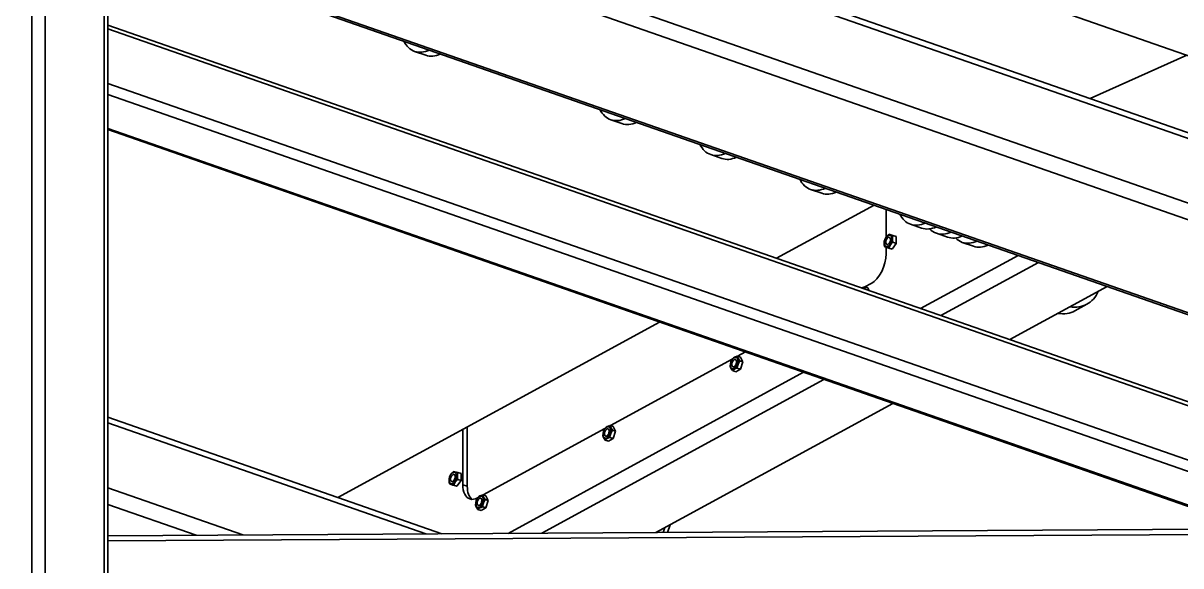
# Model space of a CAD drawing. Header units: millimetres. Extents: x 0 to 594, y 0 to 420.
# Drawn here: x 277.78 to 302.21, y 339.79 to 351.24 of the extents above; entities that cross this region are included whole.
import ezdxf

# ---------------------------------------------------------------- set-up
doc = ezdxf.new("R2010")
doc.units = ezdxf.units.MM

msp = doc.modelspace()

# ---------------------------------------------------------------- linework, layer by layer
at = {"color": 1, "lineweight": 35}
for p, q in [((277.861, 357.469), (307.94, 346.983)), ((277.932, 357.324), (308.011, 346.838)), ((283.748, 357.04), (306.018, 349.277)), ((308.011, 345.47), (277.932, 355.956)), ((277.782, 355.658), (307.861, 345.172)), ((277.963, 354.843), (277.963, 338.091)), ((278.244, 354.857), (278.244, 336.892)), ((279.493, 354.421), (279.493, 336.456)), ((279.569, 354.353), (279.569, 336.43)), ((279.569, 353.071), (302.891, 344.941)), ((279.569, 353.033), (302.891, 344.902)), ((279.569, 351.196), (304.871, 342.375)), ((279.569, 351.115), (304.919, 342.278)), ((285.838, 350.816), (285.816, 350.855)), ((285.862, 350.781), (285.838, 350.816)), ((285.888, 350.749), (285.862, 350.781)), ((285.915, 350.72), (285.888, 350.749)), ((285.945, 350.695), (285.915, 350.72)), ((285.977, 350.673), (285.945, 350.695)), ((286.01, 350.655), (285.977, 350.673)), ((286.044, 350.641), (286.01, 350.655)), ((286.08, 350.631), (286.044, 350.641)), ((286.278, 350.559), (286.044, 350.641)), ((286.117, 350.624), (286.08, 350.631)), ((286.155, 350.622), (286.117, 350.624)), ((286.194, 350.623), (286.155, 350.622)), ((286.233, 350.628), (286.194, 350.623)), ((286.274, 350.637), (286.233, 350.628)), ((286.315, 350.65), (286.274, 350.637)), ((286.356, 350.667), (286.315, 350.65)), ((286.314, 350.549), (286.278, 350.559)), ((286.351, 350.542), (286.314, 350.549)), ((286.389, 350.54), (286.351, 350.542)), ((286.428, 350.541), (286.389, 350.54)), ((286.468, 350.546), (286.428, 350.541)), ((286.508, 350.556), (286.468, 350.546)), ((286.549, 350.568), (286.508, 350.556)), ((286.59, 350.585), (286.549, 350.568)), ((300.297, 349.648), (302.343, 350.558)), ((279.569, 349.963), (304.919, 341.126)), ((279.569, 349.73), (304.819, 340.928)), ((289.976, 349.374), (289.955, 349.412)), ((290, 349.338), (289.976, 349.374)), ((290.026, 349.306), (290, 349.338)), ((290.054, 349.277), (290.026, 349.306)), ((290.084, 349.252), (290.054, 349.277)), ((290.115, 349.23), (290.084, 349.252)), ((290.148, 349.212), (290.115, 349.23)), ((290.183, 349.198), (290.148, 349.212)), ((290.218, 349.188), (290.183, 349.198)), ((290.417, 349.117), (290.183, 349.198)), ((290.255, 349.181), (290.218, 349.188)), ((290.293, 349.179), (290.255, 349.181)), ((290.332, 349.18), (290.293, 349.179)), ((290.372, 349.185), (290.332, 349.18)), ((290.412, 349.194), (290.372, 349.185)), ((290.453, 349.207), (290.412, 349.194)), ((290.494, 349.224), (290.453, 349.207)), ((290.687, 349.126), (290.647, 349.113)), ((290.729, 349.142), (290.687, 349.126)), ((303.808, 340.566), (279.569, 349.016)), ((279.569, 348.99), (303.736, 340.565)), ((290.453, 349.106), (290.417, 349.117)), ((290.49, 349.1), (290.453, 349.106)), ((290.528, 349.097), (290.49, 349.1)), ((290.567, 349.098), (290.528, 349.097)), ((290.606, 349.104), (290.567, 349.098)), ((290.647, 349.113), (290.606, 349.104)), ((292.085, 348.639), (292.063, 348.677)), ((292.109, 348.603), (292.085, 348.639)), ((292.135, 348.571), (292.109, 348.603)), ((292.162, 348.542), (292.135, 348.571)), ((292.192, 348.517), (292.162, 348.542)), ((292.224, 348.495), (292.192, 348.517)), ((292.256, 348.477), (292.224, 348.495)), ((292.291, 348.463), (292.256, 348.477)), ((292.327, 348.453), (292.291, 348.463)), ((292.525, 348.382), (292.291, 348.463)), ((292.364, 348.446), (292.327, 348.453)), ((292.402, 348.444), (292.364, 348.446)), ((292.441, 348.445), (292.402, 348.444)), ((292.48, 348.45), (292.441, 348.445)), ((292.521, 348.459), (292.48, 348.45)), ((292.562, 348.472), (292.521, 348.459)), ((292.603, 348.489), (292.562, 348.472)), ((292.837, 348.407), (292.796, 348.391)), ((292.561, 348.371), (292.525, 348.382)), ((292.598, 348.365), (292.561, 348.371)), ((292.636, 348.362), (292.598, 348.365)), ((292.675, 348.363), (292.636, 348.362)), ((292.715, 348.369), (292.675, 348.363)), ((292.755, 348.378), (292.715, 348.369)), ((292.796, 348.391), (292.755, 348.378)), ((294.193, 347.904), (294.171, 347.942)), ((294.217, 347.868), (294.193, 347.904)), ((294.243, 347.836), (294.217, 347.868)), ((294.271, 347.807), (294.243, 347.836)), ((294.3, 347.782), (294.271, 347.807)), ((294.332, 347.76), (294.3, 347.782)), ((294.365, 347.742), (294.332, 347.76)), ((294.399, 347.728), (294.365, 347.742)), ((294.435, 347.718), (294.399, 347.728)), ((294.634, 347.647), (294.399, 347.728)), ((294.472, 347.711), (294.435, 347.718)), ((294.51, 347.709), (294.472, 347.711)), ((294.549, 347.71), (294.51, 347.709)), ((294.589, 347.715), (294.549, 347.71)), ((294.629, 347.724), (294.589, 347.715)), ((294.67, 347.737), (294.629, 347.724)), ((294.711, 347.754), (294.67, 347.737)), ((294.945, 347.672), (294.904, 347.656)), ((294.669, 347.636), (294.634, 347.647)), ((294.706, 347.63), (294.669, 347.636)), ((294.744, 347.627), (294.706, 347.63)), ((294.783, 347.629), (294.744, 347.627)), ((294.823, 347.634), (294.783, 347.629)), ((294.863, 347.643), (294.823, 347.634)), ((294.904, 347.656), (294.863, 347.643)), ((293.682, 346.276), (295.738, 347.396)), ((295.993, 346.723), (295.993, 347.307)), ((296.301, 347.169), (296.28, 347.207)), ((295.298, 347.153), (295.291, 347.152)), ((295.298, 347.153), (295.297, 347.156)), ((295.298, 347.156), (295.298, 347.153)), ((296.325, 347.133), (296.301, 347.169)), ((296.351, 347.101), (296.325, 347.133)), ((296.379, 347.072), (296.351, 347.101)), ((296.409, 347.047), (296.379, 347.072)), ((296.44, 347.025), (296.409, 347.047)), ((296.473, 347.007), (296.44, 347.025)), ((296.508, 346.993), (296.473, 347.007)), ((296.543, 346.983), (296.508, 346.993)), ((296.742, 346.912), (296.508, 346.993)), ((296.58, 346.976), (296.543, 346.983)), ((296.618, 346.974), (296.58, 346.976)), ((296.657, 346.975), (296.618, 346.974)), ((296.697, 346.98), (296.657, 346.975)), ((296.737, 346.99), (296.697, 346.98)), ((296.778, 347.002), (296.737, 346.99)), ((296.819, 347.019), (296.778, 347.002)), ((297.054, 346.937), (297.012, 346.921)), ((295.978, 346.698), (295.963, 346.664)), ((295.966, 346.664), (295.986, 346.709)), ((295.997, 346.728), (295.978, 346.698)), ((295.986, 346.709), (296.014, 346.744)), ((295.992, 346.658), (296.005, 346.686)), ((296.02, 346.755), (295.997, 346.728)), ((296.005, 346.686), (296.022, 346.707)), ((296.014, 346.744), (296.029, 346.756)), ((296.05, 346.784), (296.02, 346.755)), ((296.022, 346.707), (296.041, 346.719)), ((296.029, 346.756), (296.045, 346.763)), ((296.041, 346.719), (296.06, 346.72)), ((296.045, 346.763), (296.06, 346.766)), ((296.138, 346.759), (296.05, 346.784)), ((296.06, 346.766), (296.074, 346.765)), ((296.06, 346.72), (296.061, 346.72)), ((296.061, 346.72), (296.075, 346.708)), ((296.074, 346.765), (296.087, 346.759)), ((296.075, 346.708), (296.083, 346.687)), ((296.083, 346.687), (296.084, 346.66)), ((296.087, 346.759), (296.098, 346.748)), ((296.098, 346.748), (296.106, 346.734)), ((296.106, 346.734), (296.111, 346.716)), ((296.111, 346.716), (296.113, 346.672)), ((296.128, 346.69), (296.13, 346.723)), ((296.13, 346.655), (296.128, 346.69)), ((296.13, 346.723), (296.138, 346.759)), ((296.138, 346.759), (296.206, 346.736)), ((296.206, 346.736), (296.206, 346.59)), ((296.778, 346.901), (296.742, 346.912)), ((296.815, 346.895), (296.778, 346.901)), ((296.853, 346.892), (296.815, 346.895)), ((296.892, 346.894), (296.853, 346.892)), ((296.931, 346.899), (296.892, 346.894)), ((296.944, 346.865), (296.911, 346.896)), ((296.972, 346.908), (296.931, 346.899)), ((296.979, 346.84), (296.944, 346.865)), ((297.012, 346.921), (296.972, 346.908)), ((297.016, 346.819), (296.979, 346.84)), ((297.054, 346.803), (297.016, 346.819)), ((297.09, 346.792), (297.054, 346.803)), ((297.288, 346.721), (297.054, 346.803)), ((297.127, 346.786), (297.09, 346.792)), ((297.165, 346.783), (297.127, 346.786)), ((297.204, 346.785), (297.165, 346.783)), ((297.244, 346.79), (297.204, 346.785)), ((297.284, 346.799), (297.244, 346.79)), ((297.325, 346.812), (297.284, 346.799)), ((297.324, 346.711), (297.288, 346.721)), ((297.361, 346.704), (297.324, 346.711)), ((297.366, 346.829), (297.325, 346.812)), ((297.399, 346.702), (297.361, 346.704)), ((297.438, 346.703), (297.399, 346.702)), ((297.478, 346.708), (297.438, 346.703)), ((297.491, 346.675), (297.458, 346.705)), ((297.518, 346.717), (297.478, 346.708)), ((297.559, 346.73), (297.518, 346.717)), ((297.6, 346.747), (297.559, 346.73)), ((295.955, 346.628), (295.953, 346.595)), ((295.953, 346.595), (295.955, 346.559)), ((295.963, 346.664), (295.955, 346.628)), ((295.955, 346.559), (295.963, 346.518)), ((295.956, 346.616), (295.966, 346.664)), ((295.958, 346.573), (295.956, 346.616)), ((295.963, 346.555), (295.958, 346.573)), ((295.972, 346.54), (295.963, 346.555)), ((295.963, 346.518), (296.05, 346.493)), ((295.963, 346.518), (296.031, 346.495)), ((295.982, 346.53), (295.972, 346.54)), ((295.995, 346.524), (295.982, 346.53)), ((295.985, 346.628), (295.992, 346.658)), ((295.986, 346.601), (295.985, 346.628)), ((295.994, 346.58), (295.986, 346.601)), ((295.993, 346.367), (295.993, 346.508)), ((296.008, 346.569), (295.994, 346.58)), ((296.009, 346.522), (295.995, 346.524)), ((296.027, 346.569), (296.008, 346.569)), ((296.024, 346.525), (296.009, 346.522)), ((296.04, 346.533), (296.024, 346.525)), ((296.046, 346.58), (296.027, 346.569)), ((296.118, 346.47), (296.031, 346.495)), ((296.055, 346.545), (296.04, 346.533)), ((296.064, 346.602), (296.046, 346.58)), ((296.05, 346.493), (296.066, 346.528)), ((296.05, 346.493), (296.118, 346.47)), ((296.083, 346.58), (296.055, 346.545)), ((296.077, 346.629), (296.064, 346.602)), ((296.066, 346.528), (296.084, 346.557)), ((296.084, 346.66), (296.077, 346.629)), ((296.103, 346.625), (296.083, 346.58)), ((296.084, 346.557), (296.107, 346.585)), ((296.113, 346.672), (296.103, 346.625)), ((296.107, 346.585), (296.138, 346.614)), ((296.206, 346.59), (296.118, 346.47)), ((296.138, 346.614), (296.13, 346.655)), ((296.138, 346.614), (296.206, 346.59)), ((297.525, 346.649), (297.491, 346.675)), ((297.562, 346.628), (297.525, 346.649)), ((297.601, 346.612), (297.562, 346.628)), ((297.637, 346.602), (297.601, 346.612)), ((297.835, 346.53), (297.601, 346.612)), ((297.674, 346.595), (297.637, 346.602)), ((297.712, 346.593), (297.674, 346.595)), ((297.751, 346.594), (297.712, 346.593)), ((297.79, 346.599), (297.751, 346.594)), ((297.831, 346.608), (297.79, 346.599)), ((297.871, 346.621), (297.831, 346.608)), ((297.871, 346.52), (297.835, 346.53)), ((297.913, 346.638), (297.871, 346.621)), ((297.908, 346.514), (297.871, 346.52)), ((297.946, 346.511), (297.908, 346.514)), ((297.985, 346.512), (297.946, 346.511)), ((298.025, 346.518), (297.985, 346.512)), ((298.065, 346.527), (298.025, 346.518)), ((298.106, 346.54), (298.065, 346.527)), ((298.147, 346.556), (298.106, 346.54)), ((295.987, 346.276), (295.969, 346.182)), ((295.993, 346.367), (295.987, 346.276)), ((296.722, 345.216), (298.779, 346.336)), ((295.902, 345.999), (295.854, 345.917)), ((295.941, 346.088), (295.902, 345.999)), ((295.969, 346.182), (295.941, 346.088)), ((297.151, 345.066), (299.208, 346.187)), ((295.546, 345.673), (295.681, 345.747)), ((295.712, 345.766), (295.681, 345.747)), ((295.742, 345.789), (295.712, 345.766)), ((295.772, 345.816), (295.742, 345.789)), ((295.8, 345.846), (295.772, 345.816)), ((295.854, 345.917), (295.8, 345.846)), ((295.503, 345.663), (295.475, 345.65)), ((295.484, 345.647), (295.5, 345.65)), ((295.5, 345.65), (295.514, 345.648)), ((295.539, 345.676), (295.503, 345.663)), ((295.514, 345.648), (295.527, 345.641)), ((295.527, 345.641), (295.538, 345.629)), ((295.546, 345.648), (295.539, 345.676)), ((295.539, 345.676), (295.606, 345.652)), ((295.559, 345.621), (295.546, 345.648)), ((295.606, 345.652), (295.636, 345.594)), ((298.603, 344.56), (300.66, 345.68)), ((300.396, 345.451), (300.423, 345.49)), ((300.423, 345.49), (300.446, 345.531)), ((300.446, 345.531), (300.467, 345.575)), ((299.873, 345.251), (299.921, 345.245)), ((299.921, 345.245), (299.969, 345.243)), ((299.969, 345.243), (300.015, 345.244)), ((300.229, 345.305), (299.979, 345.169)), ((300.015, 345.244), (300.061, 345.249)), ((300.061, 345.249), (300.105, 345.257)), ((300.105, 345.257), (300.148, 345.27)), ((300.148, 345.27), (300.189, 345.285)), ((300.189, 345.285), (300.229, 345.305)), ((300.229, 345.305), (300.267, 345.328)), ((300.267, 345.328), (300.303, 345.354)), ((300.303, 345.354), (300.336, 345.383)), ((300.336, 345.383), (300.367, 345.416)), ((300.367, 345.416), (300.396, 345.451)), ((299.671, 345.109), (299.623, 345.115)), ((299.719, 345.107), (299.671, 345.109)), ((299.765, 345.108), (299.719, 345.107)), ((299.811, 345.113), (299.765, 345.108)), ((299.855, 345.121), (299.811, 345.113)), ((299.898, 345.134), (299.855, 345.121)), ((299.94, 345.149), (299.898, 345.134)), ((299.979, 345.169), (299.94, 345.149)), ((284.421, 341.231), (291.213, 344.931)), ((292.86, 344.21), (293.024, 344.3)), ((290.174, 342.747), (292.745, 344.148)), ((292.707, 344.047), (292.701, 344.004)), ((292.701, 344.004), (292.707, 343.981)), ((292.716, 344.085), (292.707, 344.047)), ((292.708, 344.007), (292.71, 344.053)), ((292.711, 343.987), (292.708, 344.007)), ((292.71, 344.053), (292.723, 344.1)), ((292.731, 344.12), (292.716, 344.085)), ((292.723, 344.1), (292.747, 344.142)), ((292.751, 344.158), (292.731, 344.12)), ((292.737, 344.05), (292.744, 344.08)), ((292.738, 344.022), (292.737, 344.05)), ((292.746, 344.001), (292.738, 344.022)), ((292.744, 344.08), (292.757, 344.107)), ((292.76, 343.989), (292.746, 344.001)), ((292.747, 344.142), (292.761, 344.159)), ((292.771, 344.175), (292.751, 344.158)), ((292.757, 344.107), (292.775, 344.129)), ((292.761, 344.159), (292.776, 344.173)), ((292.792, 344.189), (292.771, 344.175)), ((292.775, 344.129), (292.794, 344.14)), ((292.792, 343.996), (292.775, 343.989)), ((292.776, 344.173), (292.791, 344.182)), ((292.791, 344.182), (292.807, 344.186)), ((292.818, 344.201), (292.792, 344.189)), ((292.807, 344.011), (292.792, 343.996)), ((292.794, 344.14), (292.813, 344.14)), ((292.807, 344.186), (292.821, 344.186)), ((292.821, 344.032), (292.807, 344.011)), ((292.813, 344.14), (292.822, 344.135)), ((292.852, 344.213), (292.818, 344.201)), ((292.821, 344.186), (292.835, 344.182)), ((292.831, 344.057), (292.821, 344.032)), ((292.822, 344.135), (292.829, 344.124)), ((292.849, 344.03), (292.826, 343.987)), ((292.829, 344.124), (292.835, 344.105)), ((292.836, 344.082), (292.831, 344.057)), ((292.835, 344.182), (292.846, 344.173)), ((292.835, 344.105), (292.836, 344.082)), ((292.846, 344.173), (292.855, 344.159)), ((292.863, 344.077), (292.849, 344.03)), ((292.858, 344.19), (292.852, 344.213)), ((292.852, 344.213), (292.92, 344.189)), ((292.852, 343.961), (292.858, 344.004)), ((292.855, 344.159), (292.861, 344.143)), ((292.868, 344.167), (292.858, 344.19)), ((292.858, 344.004), (292.868, 344.041)), ((292.861, 344.143), (292.865, 344.123)), ((292.865, 344.123), (292.863, 344.077)), ((292.903, 344.114), (292.868, 344.167)), ((292.868, 344.041), (292.882, 344.077)), ((292.882, 344.077), (292.903, 344.114)), ((292.903, 344.114), (292.971, 344.091)), ((292.92, 344.189), (292.971, 344.091)), ((292.971, 344.091), (292.92, 343.937)), ((288.015, 340.473), (294.253, 343.871)), ((292.707, 343.981), (292.716, 343.959)), ((292.717, 343.97), (292.711, 343.987)), ((292.716, 343.959), (292.751, 343.906)), ((292.727, 343.957), (292.717, 343.97)), ((292.738, 343.948), (292.727, 343.957)), ((292.751, 343.943), (292.738, 343.948)), ((292.766, 343.943), (292.751, 343.943)), ((292.751, 343.906), (292.771, 343.923)), ((292.751, 343.906), (292.819, 343.882)), ((292.775, 343.989), (292.76, 343.989)), ((292.781, 343.948), (292.766, 343.943)), ((292.771, 343.923), (292.792, 343.937)), ((292.797, 343.957), (292.781, 343.948)), ((292.792, 343.937), (292.818, 343.949)), ((292.812, 343.97), (292.797, 343.957)), ((292.826, 343.987), (292.812, 343.97)), ((292.818, 343.949), (292.852, 343.961)), ((292.92, 343.937), (292.819, 343.882)), ((292.852, 343.961), (292.92, 343.937)), ((288.727, 340.478), (294.682, 343.722)), ((291.135, 340.492), (296.135, 343.215)), ((279.569, 342.923), (286.618, 340.465)), ((279.569, 342.802), (286.278, 340.463)), ((287.06, 342.669), (287.06, 341.501)), ((287.154, 341.469), (287.154, 342.72)), ((287.487, 341.284), (290.059, 342.685)), ((290.021, 342.584), (290.015, 342.541)), ((290.015, 342.541), (290.021, 342.518)), ((290.03, 342.621), (290.021, 342.584)), ((290.021, 342.544), (290.023, 342.59)), ((290.025, 342.524), (290.021, 342.544)), ((290.023, 342.59), (290.037, 342.637)), ((290.044, 342.657), (290.03, 342.621)), ((290.037, 342.637), (290.06, 342.679)), ((290.065, 342.695), (290.044, 342.657)), ((290.051, 342.586), (290.058, 342.616)), ((290.051, 342.559), (290.051, 342.586)), ((290.059, 342.538), (290.051, 342.559)), ((290.058, 342.616), (290.071, 342.644)), ((290.074, 342.526), (290.059, 342.538)), ((290.06, 342.679), (290.075, 342.696)), ((290.084, 342.712), (290.065, 342.695)), ((290.071, 342.644), (290.089, 342.666)), ((290.075, 342.696), (290.09, 342.709)), ((290.106, 342.726), (290.084, 342.712)), ((290.089, 342.666), (290.108, 342.677)), ((290.105, 342.533), (290.089, 342.525)), ((290.09, 342.709), (290.105, 342.719)), ((290.105, 342.719), (290.121, 342.723)), ((290.121, 342.548), (290.105, 342.533)), ((290.132, 342.738), (290.106, 342.726)), ((290.108, 342.677), (290.126, 342.677)), ((290.121, 342.723), (290.135, 342.723)), ((290.135, 342.569), (290.121, 342.548)), ((290.126, 342.677), (290.136, 342.671)), ((290.166, 342.75), (290.132, 342.738)), ((290.135, 342.723), (290.148, 342.719)), ((290.145, 342.593), (290.135, 342.569)), ((290.136, 342.671), (290.143, 342.661)), ((290.163, 342.566), (290.14, 342.524)), ((290.143, 342.661), (290.149, 342.642)), ((290.15, 342.619), (290.145, 342.593)), ((290.148, 342.719), (290.16, 342.71)), ((290.149, 342.642), (290.15, 342.619)), ((290.16, 342.71), (290.169, 342.696)), ((290.177, 342.614), (290.163, 342.566)), ((290.172, 342.726), (290.166, 342.75)), ((290.166, 342.75), (290.234, 342.726)), ((290.166, 342.498), (290.172, 342.541)), ((290.169, 342.696), (290.175, 342.679)), ((290.182, 342.704), (290.172, 342.726)), ((290.172, 342.541), (290.182, 342.578)), ((290.175, 342.679), (290.179, 342.659)), ((290.179, 342.659), (290.177, 342.614)), ((290.217, 342.651), (290.182, 342.704)), ((290.182, 342.578), (290.196, 342.613)), ((290.196, 342.613), (290.217, 342.651)), ((290.217, 342.651), (290.285, 342.628)), ((290.234, 342.726), (290.285, 342.628)), ((290.285, 342.628), (290.234, 342.474)), ((290.021, 342.518), (290.03, 342.495)), ((290.031, 342.507), (290.025, 342.524)), ((290.03, 342.495), (290.065, 342.443)), ((290.04, 342.494), (290.031, 342.507)), ((290.052, 342.485), (290.04, 342.494)), ((290.065, 342.48), (290.052, 342.485)), ((290.079, 342.48), (290.065, 342.48)), ((290.065, 342.443), (290.084, 342.46)), ((290.065, 342.443), (290.133, 342.419)), ((290.089, 342.525), (290.074, 342.526)), ((290.095, 342.485), (290.079, 342.48)), ((290.084, 342.46), (290.106, 342.474)), ((290.11, 342.494), (290.095, 342.485)), ((290.106, 342.474), (290.132, 342.486)), ((290.126, 342.507), (290.11, 342.494)), ((290.14, 342.524), (290.126, 342.507)), ((290.132, 342.486), (290.166, 342.498)), ((290.234, 342.474), (290.133, 342.419)), ((290.166, 342.498), (290.234, 342.474)), ((286.772, 341.626), (286.77, 341.593)), ((286.77, 341.593), (286.772, 341.557)), ((286.78, 341.662), (286.772, 341.626)), ((286.772, 341.557), (286.78, 341.517)), ((286.773, 341.614), (286.783, 341.662)), ((286.775, 341.571), (286.773, 341.614)), ((286.78, 341.553), (286.775, 341.571)), ((286.795, 341.696), (286.78, 341.662)), ((286.789, 341.538), (286.78, 341.553)), ((286.783, 341.662), (286.803, 341.707)), ((286.814, 341.726), (286.795, 341.696)), ((286.802, 341.626), (286.809, 341.656)), ((286.803, 341.599), (286.802, 341.626)), ((286.803, 341.707), (286.831, 341.742)), ((286.811, 341.578), (286.803, 341.599)), ((286.809, 341.656), (286.822, 341.684)), ((286.825, 341.567), (286.811, 341.578)), ((286.837, 341.753), (286.814, 341.726)), ((286.822, 341.684), (286.839, 341.705)), ((286.844, 341.567), (286.825, 341.567)), ((286.831, 341.742), (286.846, 341.754)), ((286.867, 341.782), (286.837, 341.753)), ((286.839, 341.705), (286.858, 341.717)), ((286.863, 341.578), (286.844, 341.567)), ((286.846, 341.754), (286.862, 341.761)), ((286.858, 341.717), (286.877, 341.718)), ((286.862, 341.761), (286.877, 341.765)), ((286.881, 341.6), (286.863, 341.578)), ((286.955, 341.757), (286.867, 341.782)), ((286.9, 341.578), (286.872, 341.543)), ((286.877, 341.765), (286.891, 341.763)), ((286.877, 341.718), (286.878, 341.718)), ((286.878, 341.718), (286.892, 341.706)), ((286.894, 341.628), (286.881, 341.6)), ((286.883, 341.526), (286.901, 341.555)), ((286.891, 341.763), (286.904, 341.757)), ((286.892, 341.706), (286.9, 341.685)), ((286.901, 341.658), (286.894, 341.628)), ((286.9, 341.685), (286.901, 341.658)), ((286.92, 341.623), (286.9, 341.578)), ((286.901, 341.555), (286.924, 341.583)), ((286.904, 341.757), (286.915, 341.746)), ((286.915, 341.746), (286.923, 341.732)), ((286.93, 341.67), (286.92, 341.623)), ((286.923, 341.732), (286.928, 341.714)), ((286.924, 341.583), (286.955, 341.612)), ((286.928, 341.714), (286.93, 341.67)), ((287.023, 341.588), (286.935, 341.468)), ((286.945, 341.688), (286.947, 341.722)), ((286.947, 341.653), (286.945, 341.688)), ((286.947, 341.722), (286.955, 341.757)), ((286.955, 341.612), (286.947, 341.653)), ((286.955, 341.757), (287.023, 341.734)), ((286.955, 341.612), (287.023, 341.588)), ((287.023, 341.734), (287.023, 341.588)), ((282.418, 340.441), (279.569, 341.434)), ((286.78, 341.517), (286.867, 341.491)), ((286.78, 341.517), (286.848, 341.493)), ((286.799, 341.528), (286.789, 341.538)), ((286.812, 341.522), (286.799, 341.528)), ((286.826, 341.52), (286.812, 341.522)), ((286.841, 341.523), (286.826, 341.52)), ((286.857, 341.531), (286.841, 341.523)), ((286.935, 341.468), (286.848, 341.493)), ((286.872, 341.543), (286.857, 341.531)), ((286.867, 341.491), (286.883, 341.526)), ((286.867, 341.491), (286.935, 341.468)), ((287.063, 341.446), (287.06, 341.501)), ((287.06, 341.501), (287.154, 341.469)), ((287.07, 341.394), (287.063, 341.446)), ((287.082, 341.346), (287.07, 341.394)), ((287.1, 341.304), (287.082, 341.346)), ((287.154, 341.469), (287.156, 341.422)), ((287.156, 341.422), (287.161, 341.379)), ((287.161, 341.379), (287.169, 341.338)), ((287.169, 341.338), (287.181, 341.3)), ((279.569, 341.084), (281.431, 340.435)), ((287.121, 341.268), (287.1, 341.304)), ((287.146, 341.238), (287.121, 341.268)), ((287.176, 341.215), (287.146, 341.238)), ((287.208, 341.199), (287.176, 341.215)), ((287.181, 341.3), (287.196, 341.266)), ((287.196, 341.266), (287.214, 341.236)), ((287.246, 341.191), (287.208, 341.199)), ((287.214, 341.236), (287.234, 341.211)), ((287.234, 341.211), (287.257, 341.19)), ((287.287, 341.192), (287.246, 341.191)), ((287.329, 341.202), (287.287, 341.192)), ((287.334, 341.121), (287.328, 341.078)), ((287.328, 341.078), (287.334, 341.055)), ((287.372, 341.221), (287.329, 341.202)), ((287.344, 341.158), (287.334, 341.121)), ((287.335, 341.081), (287.337, 341.126)), ((287.339, 341.061), (287.335, 341.081)), ((287.337, 341.126), (287.351, 341.174)), ((287.358, 341.194), (287.344, 341.158)), ((287.351, 341.174), (287.374, 341.216)), ((287.379, 341.232), (287.358, 341.194)), ((287.365, 341.123), (287.371, 341.153)), ((287.365, 341.096), (287.365, 341.123)), ((287.373, 341.074), (287.365, 341.096)), ((287.371, 341.153), (287.385, 341.181)), ((287.372, 341.221), (287.373, 341.222)), ((287.387, 341.063), (287.373, 341.074)), ((287.374, 341.216), (287.388, 341.233)), ((287.398, 341.249), (287.379, 341.232)), ((287.385, 341.181), (287.402, 341.202)), ((287.403, 341.062), (287.387, 341.063)), ((287.388, 341.233), (287.403, 341.246)), ((287.42, 341.263), (287.398, 341.249)), ((287.402, 341.202), (287.422, 341.214)), ((287.403, 341.246), (287.419, 341.255)), ((287.419, 341.07), (287.403, 341.062)), ((287.419, 341.255), (287.434, 341.26)), ((287.435, 341.085), (287.419, 341.07)), ((287.446, 341.275), (287.42, 341.263)), ((287.422, 341.214), (287.44, 341.214)), ((287.434, 341.26), (287.449, 341.26)), ((287.449, 341.106), (287.435, 341.085)), ((287.44, 341.214), (287.45, 341.208)), ((287.48, 341.287), (287.446, 341.275)), ((287.449, 341.26), (287.462, 341.256)), ((287.458, 341.13), (287.449, 341.106)), ((287.45, 341.208), (287.457, 341.198)), ((287.477, 341.103), (287.454, 341.061)), ((287.457, 341.198), (287.463, 341.179)), ((287.463, 341.156), (287.458, 341.13)), ((287.462, 341.256), (287.473, 341.246)), ((287.463, 341.179), (287.463, 341.156)), ((287.473, 341.246), (287.483, 341.233)), ((287.49, 341.151), (287.477, 341.103)), ((287.486, 341.263), (287.48, 341.287)), ((287.48, 341.287), (287.548, 341.263)), ((287.48, 341.035), (287.486, 341.078)), ((287.483, 341.233), (287.489, 341.216)), ((287.495, 341.241), (287.486, 341.263)), ((287.486, 341.078), (287.495, 341.115)), ((287.489, 341.216), (287.492, 341.196)), ((287.492, 341.196), (287.49, 341.151)), ((287.53, 341.188), (287.495, 341.241)), ((287.495, 341.115), (287.51, 341.15)), ((287.51, 341.15), (287.53, 341.188)), ((287.53, 341.188), (287.598, 341.164)), ((287.548, 341.263), (287.598, 341.164)), ((287.598, 341.164), (287.548, 341.011)), ((287.334, 341.055), (287.344, 341.032)), ((287.345, 341.044), (287.339, 341.061)), ((287.344, 341.032), (287.379, 340.98)), ((287.354, 341.031), (287.345, 341.044)), ((287.366, 341.022), (287.354, 341.031)), ((287.379, 341.017), (287.366, 341.022)), ((287.393, 341.017), (287.379, 341.017)), ((287.379, 340.98), (287.398, 340.997)), ((287.379, 340.98), (287.447, 340.956)), ((287.409, 341.022), (287.393, 341.017)), ((287.398, 340.997), (287.42, 341.01)), ((287.424, 341.031), (287.409, 341.022)), ((287.42, 341.01), (287.446, 341.023)), ((287.439, 341.044), (287.424, 341.031)), ((287.454, 341.061), (287.439, 341.044)), ((287.446, 341.023), (287.48, 341.035)), ((287.548, 341.011), (287.447, 340.956)), ((287.48, 341.035), (287.548, 341.011)), ((291.324, 340.595), (291.285, 340.493)), ((291.439, 340.657), (291.377, 340.493)), ((304.852, 340.572), (279.569, 340.424)), ((304.919, 340.466), (279.569, 340.318))]:
    msp.add_line(p, q, dxfattribs=at)

doc.saveas('drawing.dxf')
